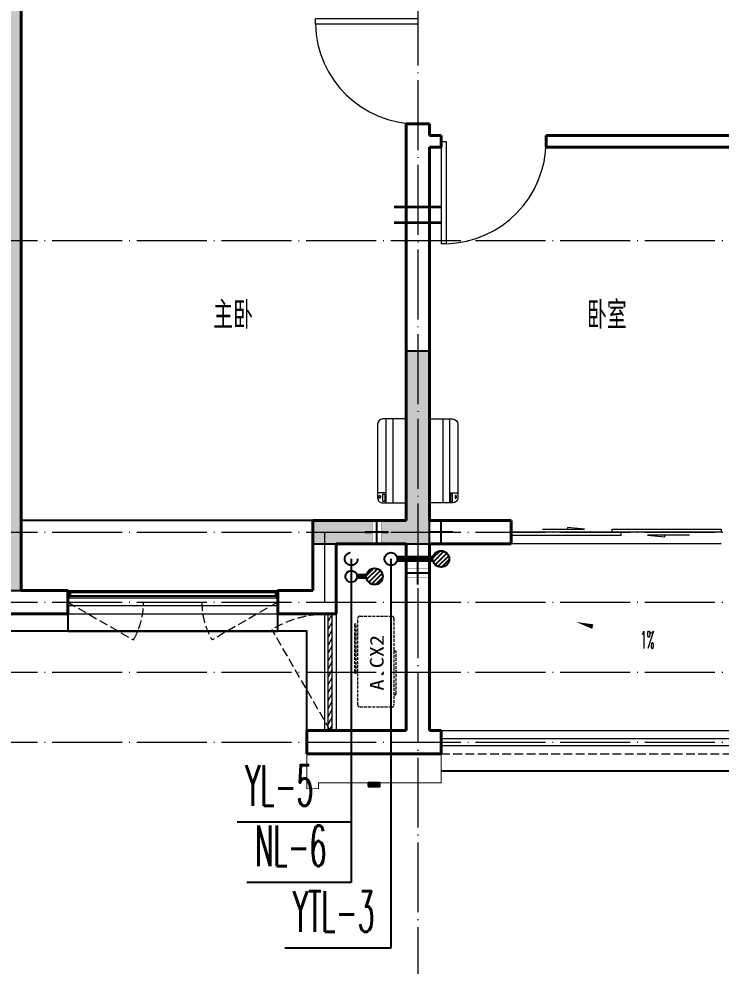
# Model space of a CAD drawing. Extents: x 27938 to 650306, y -92720 to 1524912.
# Drawn here: x 299599 to 305617, y 594028 to 602149 of the extents above; entities that cross this region are included whole.
import ezdxf

# ---------------------------------------------------------------- set-up
doc = ezdxf.new("R2010")
doc.units = 0
doc.header["$LTSCALE"] = 1000
doc.header["$MEASUREMENT"] = 0
doc.linetypes.add('DASH', pattern=[0.35, 0.25, -0.1])
doc.linetypes.add('DOTE', pattern=[2.42, 2, -0.2, 0.02, -0.2])
for name, color, linetype in [('3-栏杆1', 135, 'Continuous'), ('3.5方案汇报，与郭总、侯月琴确定户型_t8$0$2020.03.04 -1安徽标准化洋房户型(UA）_t8_t8$0$看线', 154, 'Continuous'), ('COLUMN', 9, 'Continuous'), ('DIM_凝结', 3, 'Continuous'), ('DIM_阳台', 132, 'Continuous'), ('DIM_雨水', 3, 'Continuous'), ('EQUIP_地漏', 7, 'Continuous'), ('PIPE-凝结', 150, 'N'), ('PIPE-阳台', 132, 'YT'), ('PUB_TEXT', 4, 'Continuous'), ('VALVE_不分区给水', 7, 'Continuous'), ('VPIPE-凝结', 150, 'Continuous'), ('VPIPE-阳台', 132, 'YT'), ('VPIPE-雨水', 4, 'DASH'), ('ZC', 6, 'Continuous'), ('保温', 6, 'Continuous'), ('机电标识类', 1, 'Continuous'), ('看线', 251, 'Continuous'), ('立面', 73, 'Continuous'), ('铝合金', 144, 'Continuous')]:
    doc.layers.add(name, color=color, linetype=linetype)
for name, color, linetype, lineweight in [('DOTE', 19, 'DOTE', 9), ('PUB_HATCH', 8, 'Continuous', 9), ('WALL', 9, 'Continuous', 40), ('WINDOW', 8, 'Continuous', 15), ('平面-排水沟', 86, 'Continuous', 15), ('平面-栏杆', 135, 'Continuous', 15), ('平面-看线', 45, 'Continuous', 15), ('平面-空调室内机', 176, 'Continuous', 9), ('平面-空调预留孔', 173, 'Continuous', 15), ('空调', 76, 'Continuous', 13)]:
    doc.layers.add(name, color=color, linetype=linetype, lineweight=lineweight)
doc.styles.add('_TCH_DIM', font='SIMPLEX.shx', dxfattribs={"width": 0.6, "oblique": 10, "bigfont": 'hztxt.shx'})
doc.styles.add('_TWT_SERIAL', font='simplex.shx', dxfattribs={"width": 0.6, "oblique": 10, "height": 3, "bigfont": 'aadri.shx'})
doc.styles.get("Standard").update_dxf_attribs({"font": 'gbenor.shx', "bigfont": 'gbcbig.shx'})
doc.styles.add('黑体', font='simhei.ttf')
doc.linetypes.add('N', pattern='A,3,-0.2,["N",Standard,S=0.25,R=0,X=-0.1,Y=-0.115],-0.2', length=3.4)
doc.linetypes.add('YT', pattern='A,3,-0.2,["YT",Standard,S=0.25,R=0,X=-0.1,Y=-0.115],-0.35', length=3.55)

# ---------------------------------------------------------------- blocks, each defined once
blk = doc.blocks.new('gdfgdgdgr')
at = {"layer": 'PUB_HATCH'}
blk.add_hatch(color=256, dxfattribs=at).paths.add_polyline_path([(507277.6, 521913.9), (507277.6, 521713.9), (508277.6, 521713.9), (508277.6, 523363.9), (508077.6, 523363.9), (508077.6, 521913.9)])
at = {"layer": 'COLUMN', "color": 8}
for p, q in [((508277.6, 523363.9), (508077.6, 523363.9)), ((508077.6, 523363.9), (508077.6, 521913.9)), ((508277.6, 521713.9), (508277.6, 523363.9)), ((507277.6, 521913.9), (507277.6, 521713.9)), ((508077.6, 521913.9), (507277.6, 521913.9)), ((507277.6, 521713.9), (508277.6, 521713.9))]:
    blk.add_line(p, q, dxfattribs=at)
blk = doc.blocks.new('ferre')
at = {"layer": '平面-空调预留孔', "color": 0, "linetype": 'DASH', "ltscale": 0.1}
for p, q in [((93392.7, 115403.5), (93392.7, 115393.5)), ((93765.6, 115393.5), (93765.6, 115403.5)), ((93402.7, 115383.5), (93755.6, 115383.5))]:
    blk.add_line(p, q, dxfattribs=at)
blk.add_lwpolyline([(93996.7, 115742.6), (93576.8, 115742.6), (93576.8, 115727.5), (93996.7, 115727.5)], close=True, dxfattribs=at)
blk.add_lwpolyline([(94045.9, 115403.5), (93305.9, 115403.5, -0.414214), (93285.9, 115423.5), (93285.9, 115693.5, -0.414214), (93305.9, 115713.5), (94045.9, 115713.5, -0.414214), (94065.9, 115693.5), (94065.9, 115423.5, -0.414214)], format="xyb", close=True, dxfattribs=at)
for centre, start, end in [((93402.7, 115393.5), 180, 270), ((93755.6, 115393.5), 270, 0)]:
    blk.add_arc(centre, 10, start, end, dxfattribs=at)
at = {"layer": '平面-空调预留孔', "color": 0, "linetype": 'DASH', "ltscale": 0.1, "style": '黑体', "width": 1.2}
blk.add_text('A.CX2', height=117.05, dxfattribs=at).set_placement((93428.3, 115492.1))
blk = doc.blocks.new('fergve')
at = {"layer": '平面-空调预留孔', "color": 8, "linetype": 'DASH', "ltscale": 0.1}
blk.add_blockref('ferre', (25670, -60415.8), dxfattribs=at)
blk = doc.blocks.new('dongkong')
at = {"color": 0}
blk.add_wipeout([(-603756, 210771), (-603756, 210570.8), (-603836, 210570.8), (-603836, 210771)], dxfattribs=at)
at = {"layer": '机电标识类', "color": 0, "linetype": 'DASH', "ltscale": 400}
for p, q in [((-603796, 210771), (-603796, 210570.8)), ((-603896, 210670.7), (-603696, 210670.7))]:
    blk.add_line(p, q, dxfattribs=at)
at = {"layer": '空调', "color": 0, "linetype": 'DASH', "const_width": 2}
blk.add_lwpolyline([(-603756, 210771), (-603756, 210570.8), (-603836, 210570.8), (-603836, 210771)], close=True, dxfattribs=at)
blk = doc.blocks.new('A$C001338C2')
at = {"color": 0}
for p, q in [((0, 249), (0, 22)), ((845, 304), (55, 304)), ((109, 215), (109, 304)), ((900, 22), (900, 249)), ((22, 0), (878, 0))]:
    blk.add_line(p, q, dxfattribs=at)
at = {"color": 0, "lineweight": 5}
for p, q in [((900, 215), (0, 215)), ((900, 143), (0, 143))]:
    blk.add_line(p, q, dxfattribs=at)
at = {"color": 0}
for points in [[(89, 226), (22, 226, -0.414214), (17, 232), (17, 243, -0.414214), (22, 249), (89, 249, -0.414214), (95, 243), (95, 232, -0.414214)], [(73, 275), (57, 275, -0.414214), (51, 281), (51, 283, -0.414214), (57, 289), (73, 289, -0.414214), (79, 283), (79, 281, -0.414214)]]:
    blk.add_lwpolyline(points, format="xyb", close=True, dxfattribs=at)
for centre, radius, start, end in [((55, 249), 55, 90, 180), ((845, 249), 55, 360, 90), ((22, 22), 22, 180, 270), ((878, 22), 22, 270, 360)]:
    blk.add_arc(centre, radius, start, end, dxfattribs=at)
blk = doc.blocks.new('A$C6C4C4DE5')
at = {"layer": '保温', "linetype": 'ByBlock', "ltscale": 10}
h = blk.add_hatch(dxfattribs=at)
h.set_pattern_fill('AR-HBONE', color=251, scale=55)
h.set_pattern_definition([(45, (-445516.58, -596648.81), (0, 47.4157523), [100.584, -33.528]), (135, (-445492.87, -596625.102), (3e-15, 47.4157523), [100.584, -33.528])])
edge = h.paths.add_edge_path()
edge.add_line((200, 5200), (200.1, 7800))
edge.add_line((200.1, 7800), (0.1, 7800))
edge.add_line((0.1, 7800), (0, 5200))
edge.add_line((0, 5200), (200, 5200))
h = blk.add_hatch(dxfattribs=at)
h.set_pattern_fill('AR-HBONE', color=251, scale=55)
h.set_pattern_definition([(45, (-445516.58, -596648.81), (0, 47.4157523), [100.584, -33.528]), (135, (-445492.87, -596625.102), (3e-15, 47.4157523), [100.584, -33.528])])
edge = h.paths.add_edge_path()
edge.add_line((900, 5000), (900, 5200))
edge.add_line((900, 5200), (-700, 5200))
edge.add_line((-700, 5200), (-700, 5000))
edge.add_line((-700, 5000), (900, 5000))
at = {"layer": '保温', "linetype": 'Continuous', "ltscale": 10}
h = blk.add_hatch(dxfattribs=at)
h.set_pattern_fill('HEX', color=251, scale=10, angle=90, style=0)
h.set_pattern_definition([(90, (-503782.47, -516048.461), (-16.49778, 1e-15), [9.525, -19.05]), (210, (-503782.47, -516048.461), (8.24889, -14.2874966), [9.525, -19.05]), (150, (-503782.47, -516038.936), (-8.24889, -14.2874966), [9.525, -19.05])])
edge = h.paths.add_edge_path()
edge.add_line((200, 5000), (0, 5000))
edge.add_line((0, 5000), (0.1, 0))
edge.add_line((0.1, 0), (200.1, 0))
edge.add_line((200.1, 0), (200, 5000))
at = {"layer": '保温', "color": 251, "linetype": 'ByBlock', "ltscale": 10}
for p, q in [((0, 7800), (200, 7800)), ((0, 5000), (200, 5000)), ((0, 0), (200, 0))]:
    blk.add_line(p, q, dxfattribs=at)
blk = doc.blocks.new('GDGDGRDGDGDR')
at = {"layer": 'DOTE', "linetype": 'DOTE', "ltscale": 0.3}
for p, q in [((303016.6, 602348.8), (303016.6, 593948.8)), ((270116.6, 600248.8), (328916.6, 600248.8)), ((270116.6, 597748.8), (328916.6, 597748.8)), ((302216.6, 597748.8), (302216.6, 597148.8)), ((270116.6, 597148.8), (328916.6, 597148.8)), ((270116.6, 596548.8), (328916.6, 596548.8)), ((270116.6, 595948.8), (328916.6, 595948.8))]:
    blk.add_line(p, q, dxfattribs=at)
blk = doc.blocks.new('$VALVE$00000533')
at = {"ltscale": 0.5, "const_width": 25}
for points in [[(-225, 75), (225, 75)], [(-225, -75), (225, -75)]]:
    blk.add_lwpolyline(points, dxfattribs=at)
blk = doc.blocks.new('A$C63B27F85')
at = {"layer": 'VALVE_不分区给水', "xscale": -0.8999999999999999, "yscale": -0.8999999999999999, "zscale": 0.8999999999999999}
blk.add_blockref('$VALVE$00000533', (30900, -10480), dxfattribs=at)
blk = doc.blocks.new('$WINLIB2D$00000001')
at = {"color": 0}
for points in [[(-0.5, 0.5), (-0.5, -0.5)], [(-0.5, 0.5), (0.5, 0.5)], [(0.5, -0.5), (0.5, 0.5)], [(0.5, 0.1667), (-0.5, 0.1667)], [(0.5, -0.1667), (-0.5, -0.1667)], [(-0.5, -0.5), (0.5, -0.5)]]:
    blk.add_lwpolyline(points, dxfattribs=at)
blk = doc.blocks.new('$DorLib2D$00000131')
at = {"color": 0, "linetype": 'Continuous'}
for p, q in [((0.15, 0.125), (0.2319, 0.1973)), ((0.2319, 0.1973), (0.2319, 0.125)), ((-0.5, 0.125), (-0.5, 0)), ((0.0192, 0.125), (-0.5, 0.125)), ((0.0192, 0), (0.0192, 0.125)), ((0.35, 0.125), (0.15, 0.125)), ((-0.5, 0), (0.0192, 0)), ((-0.024, 0), (0.5, 0)), ((-0.024, -0.125), (-0.024, 0)), ((0.5, 0), (0.5, -0.125)), ((-0.35, -0.125), (-0.15, -0.125)), ((-0.2319, -0.1973), (-0.2319, -0.125)), ((-0.15, -0.125), (-0.2319, -0.1973)), ((0.5, -0.125), (-0.024, -0.125))]:
    blk.add_line(p, q, dxfattribs=at)
blk = doc.blocks.new('$DorLib2D$00000001')
for p, q in [((0.45, 0.975), (0.5, 0.975)), ((0.45, 0), (0.45, 0.975)), ((0.5, 0), (0.5, 0.975)), ((0.5, 0), (0.45, 0))]:
    blk.add_line(p, q)
at = {"lineweight": 13}
blk.add_arc((0.475, 0), 0.975, 91.46928, 180, dxfattribs=at)
blk = doc.blocks.new('$WINLIB2D$00000039')
at = {"color": 0}
for points in [[(-0.5, 0.5), (-0.5, -0.5)], [(0.5, 0.5), (-0.5, 0.5)], [(0.5, -0.5), (0.5, 0.5)], [(-0.5, 0.1667), (0.5, 0.1667)], [(-0.3839, -0.1667), (-0.448, 0.1667)], [(-0.3159, -0.1667), (-0.38, 0.1667)], [(-0.2479, -0.1667), (-0.312, 0.1667)], [(-0.1799, -0.1667), (-0.244, 0.1667)], [(-0.1119, -0.1667), (-0.176, 0.1667)], [(-0.0439, -0.1667), (-0.108, 0.1667)], [(0.0241, -0.1667), (-0.04, 0.1667)], [(0.0921, -0.1667), (0.028, 0.1667)], [(0.16, -0.1667), (0.0959, 0.1667)], [(0.228, -0.1667), (0.1639, 0.1667)], [(0.296, -0.1667), (0.2319, 0.1667)], [(0.364, -0.1667), (0.2999, 0.1667)], [(0.432, -0.1667), (0.3679, 0.1667)], [(0.5, -0.1667), (0.4359, 0.1667)], [(-0.4519, -0.1667), (-0.5, 0.0836)], [(-0.5, -0.1667), (0.5, -0.1667)], [(0.5, -0.5), (-0.5, -0.5)]]:
    blk.add_lwpolyline(points, dxfattribs=at)
blk = doc.blocks.new('$TwtSys$00000141')
for p, q in [((-141, 12), (-15, 138)), ((-141, 12), (-15, 138)), ((-131, -53), (53, 131)), ((-131, -53), (53, 131)), ((-100, -100), (100, 100)), ((-100, -100), (100, 100)), ((-49, -131), (131, 49)), ((-49, -131), (131, 49)), ((17, -138), (138, -17)), ((17, -138), (138, -17))]:
    blk.add_line(p, q)
blk.add_circle((0, 0), 141)
blk.add_circle((0, 0), 141)

msp = doc.modelspace()

# ---------------------------------------------------------------- hatches: boundary and pattern name
at = {"layer": '立面'}
h = msp.add_hatch(dxfattribs=at)
h.set_pattern_fill('ANSI31', color=8, scale=2)
h.set_pattern_definition([(45, (-585634.0694, -199996.6543), (-2.24506403, 2.24506403), [])])
h.paths.add_polyline_path([(302591.2, 595568.8), (302691.2, 595568.8), (302691.2, 595598.8), (302591.2, 595598.8)])

# ---------------------------------------------------------------- linework, layer by layer
at = {"color": 8, "const_width": 8}
msp.add_lwpolyline([(302066.6, 595848.8), (302066.6, 595548.8), (302166.6, 595548.8), (302166.6, 595598.8), (303216.6, 595598.8), (303216.6, 595848.8)], dxfattribs=at)
at = {"layer": '3-栏杆1', "color": 8}
for p, q in [((300036.8, 597231), (300016.6, 597248.8)), ((300016.6, 597248.8), (300036.8, 597231)), ((300016.6, 597181.9), (300036.8, 597201.7)), ((301796.3, 597231), (300036.8, 597231)), ((300036.8, 597231), (300036.8, 597201.7)), ((300036.8, 597201.7), (301796.3, 597201.7)), ((301796.3, 597231), (301816.6, 597248.8)), ((301816.6, 597248.8), (301796.3, 597231)), ((301796.3, 597231), (301796.3, 597201.7)), ((301796.3, 597201.7), (301816.6, 597181.9)), ((301816.6, 597181.9), (301796.3, 597201.7))]:
    msp.add_line(p, q, dxfattribs=at)
at = {"layer": '3.5方案汇报，与郭总、侯月琴确定户型_t8$0$2020.03.04 -1安徽标准化洋房户型(UA）_t8_t8$0$看线', "color": 8, "ltscale": 10}
msp.add_line((302116.6, 597848.8), (299616.6, 597848.8), dxfattribs=at)
at = {"layer": 'DIM_凝结'}
for p, q in [((302446.6, 597368.8), (302446.6, 594743.5)), ((302446.6, 594743.5), (301551.9, 594743.5))]:
    msp.add_line(p, q, dxfattribs=at)
at = {"layer": 'DIM_阳台'}
for p, q in [((302786.6, 597518.8), (302786.6, 594181)), ((302786.6, 594181), (301877.4, 594181))]:
    msp.add_line(p, q, dxfattribs=at)
at = {"layer": 'DIM_雨水'}
for p, q in [((302446.6, 597518.8), (302446.6, 595261.7)), ((302446.6, 595261.7), (301468.3, 595261.7))]:
    msp.add_line(p, q, dxfattribs=at)
at = {"layer": 'PIPE-凝结', "const_width": 45}
msp.add_lwpolyline([(302496.6, 597368.8), (302576.1, 597368.8)], dxfattribs=at)
at = {"layer": 'VPIPE-凝结'}
msp.add_circle((302446.6, 597368.8), 50, dxfattribs=at)
at = {"layer": 'VPIPE-阳台'}
msp.add_circle((302786.6, 597518.8), 55, dxfattribs=at)
at = {"layer": 'VPIPE-雨水'}
msp.add_circle((302446.6, 597518.8), 55, dxfattribs=at)
at = {"layer": 'WALL', "color": 8}
for p, q in [((299616.6, 602248.8), (299616.6, 597248.8)), ((303116.6, 601248.8), (302916.6, 601248.8)), ((302916.6, 601248.8), (302916.6, 601048.8)), ((303116.6, 601148.8), (303116.6, 601248.8)), ((303216.6, 601148.8), (303116.6, 601148.8)), ((303216.6, 601048.8), (303216.6, 601148.8)), ((306216.6, 601148.8), (304116.6, 601148.8)), ((304116.6, 601148.8), (304116.6, 601048.8)), ((302916.6, 601048.8), (302916.6, 597848.8)), ((303116.6, 601048.8), (303216.6, 601048.8)), ((304116.6, 601048.8), (306116.6, 601048.8)), ((302116.6, 597848.8), (302116.6, 597248.8)), ((303816.6, 597648.8), (303816.6, 597848.8)), ((302316.6, 597648.8), (302316.6, 597148.8)), ((300016.6, 597248.8), (299616.6, 597248.8)), ((300016.6, 597048.8), (300016.6, 597248.8)), ((302116.6, 597248.8), (301816.6, 597248.8)), ((301816.6, 597248.8), (301816.6, 597048.8)), ((302316.6, 597048.8), (302316.6, 597148.8)), ((299516.6, 597048.8), (300016.6, 597048.8)), ((301816.6, 597048.8), (302216.6, 597048.8)), ((302216.6, 597048.8), (302316.6, 597048.8)), ((302216.6, 596048.8), (302066.6, 596048.8)), ((302066.6, 595848.8), (302066.6, 596048.8)), ((302216.6, 596048.8), (302316.6, 596048.8)), ((302916.6, 596048.8), (302316.6, 596048.8)), ((303216.6, 596048.8), (303116.6, 596048.8)), ((303216.6, 595848.8), (303216.6, 596048.8)), ((302216.6, 595848.8), (302066.6, 595848.8)), ((303016.6, 595848.8), (302216.6, 595848.8)), ((303216.6, 595848.8), (303016.6, 595848.8))]:
    msp.add_line(p, q, dxfattribs=at)
at = {"layer": 'WINDOW'}
msp.add_line((305616.6, 597648.8), (303816.6, 597648.8), dxfattribs=at)
at = {"layer": 'WINDOW', "color": 8, "linetype": 'DASH', "ltscale": 0.3}
for points in [[(300016.6, 597148.8), (300579.7, 596824.2, 0.131485), (300666.6, 597148.8)], [(301816.6, 597148.8), (301253.4, 596824.2, -0.131485), (301166.6, 597148.8)], [(302266.6, 596048.8), (301766.6, 596914.8, -0.131652), (302266.6, 597048.8)]]:
    msp.add_lwpolyline(points, format="xyb", dxfattribs=at)
at = {"layer": '平面-排水沟', "color": 8}
msp.add_lwpolyline([(304862.8, 596841.7, 0, 0, 0), (304372.7, 596978.8, 0, 40, 0), (304517.2, 596938.4, 0, 0, 0)], format="xyseb", dxfattribs=at)
at = {"layer": '平面-栏杆', "color": 8}
for p, q in [((303216.6, 595978.8), (309116.6, 595978.8)), ((303216.6, 595918.8), (309116.6, 595918.8))]:
    msp.add_line(p, q, dxfattribs=at)
at = {"layer": '平面-看线', "color": 8}
msp.add_line((303216.6, 596048.8), (309116.6, 596048.8), dxfattribs=at)
at = {"layer": '平面-看线', "color": 8, "linetype": 'DASH', "ltscale": 0.3}
msp.add_line((303216.6, 595848.8), (309116.6, 595848.8), dxfattribs=at)
at = {"layer": '看线', "color": 8, "ltscale": 0.5}
for points in [[(300016.6, 597048.8), (300016.6, 596898.8), (301816.6, 596898.8), (301816.6, 597048.8)], [(302066.6, 596048.8), (302066.6, 596898.8), (299516.6, 596898.8)], [(309116.6, 595698.8), (303216.6, 595698.8)]]:
    msp.add_lwpolyline(points, dxfattribs=at)
at = {"layer": '立面', "color": 8}
msp.add_lwpolyline([(302591.2, 595568.8), (302691.2, 595568.8), (302691.2, 595598.8), (302591.2, 595598.8)], close=True, dxfattribs=at)
at = {"layer": '铝合金', "color": 8}
msp.add_lwpolyline([(302591.2, 595568.8), (302691.2, 595568.8), (302691.2, 595598.8), (302591.2, 595598.8)], close=True, dxfattribs=at)

# ---------------------------------------------------------------- block references
at = {"color": 8}
for name, p in [('gdfgdgdgr', (-205160.8, 75935)), ('A$C6C4C4DE5', (299416.6, 597248.8))]:
    msp.add_blockref(name, p, dxfattribs=at)
at = {"layer": 'EQUIP_地漏', "xscale": 0.5, "yscale": 0.5, "zscale": 0.5, "rotation": 180.0000000000058}
msp.add_blockref('$TwtSys$00000141', (302646.6, 597368.8), dxfattribs=at)
at = {"layer": 'WINDOW'}
for name, p, xscale, yscale, zscale, rotation in [('$DorLib2D$00000001', (303016.6, 601698.8), -900, -900, -900, 270), ('$DorLib2D$00000001', (303666.6, 601098.8), -900, -900, -900, 1.247525101050602e-08), ('$DorLib2D$00000131', (304716.6, 597748.8), 1800, -200, 1800, 180), ('$WINLIB2D$00000001', (300916.6, 597148.8), -1800, 200, -1800, 180), ('$WINLIB2D$00000039', (302266.6, 596548.8), -1000, -100, -1000, 270)]:
    msp.add_blockref(name, p, dxfattribs=dict(at, xscale=xscale, yscale=yscale, zscale=zscale, rotation=rotation))
at = {"layer": 'ZC'}
msp.add_blockref('A$C63B27F85', (272116.6, 610948.8), dxfattribs=at)
at = {"layer": '平面-空调预留孔', "color": 8, "yscale": 0.800000000046565, "zscale": 0.800000000046565}
for p, xscale, rotation in [((302916.5, 597998.8), 0.800000000046565, 90.00000023343017), ((303116.7, 597998.8), -0.800000000046565, 269.9999997665698)]:
    msp.add_blockref('A$C001338C2', p, dxfattribs=dict(at, xscale=xscale, rotation=rotation))
at = {"layer": '平面-空调预留孔', "color": 8, "rotation": 90}
msp.add_blockref('fergve', (357800.7, 477292), dxfattribs=at)

# ---------------------------------------------------------------- texts
at = {"layer": 'DIM_凝结', "color": 7, "style": '_TWT_SERIAL', "width": 0.48}
msp.add_text('NL-6', height=350, dxfattribs=at).set_placement((301621.9, 594883.5))
at = {"layer": 'DIM_阳台', "color": 7, "style": '_TWT_SERIAL', "width": 0.48}
msp.add_text('YTL-3', height=350, dxfattribs=at).set_placement((301947.4, 594321))
at = {"layer": 'DIM_雨水', "color": 7, "style": '_TWT_SERIAL', "width": 0.48}
msp.add_text('YL-5', height=350, dxfattribs=at).set_placement((301538.3, 595401.7))
at = {"layer": 'PUB_TEXT', "color": 8}
for s, p in [('主卧', (301263.8, 599491.3)), ('卧室', (304467, 599491.3))]:
    msp.add_text(s, height=236.31, dxfattribs=at).set_placement(p)
at = {"layer": '平面-排水沟', "color": 8, "style": '_TCH_DIM', "width": 0.423529}
msp.add_text('1%', height=148.75, dxfattribs=at).set_placement((304925.5, 596749.8))

# ---------------------------------------------------------------- next in the draw order: block references
at = {"layer": '平面-空调室内机', "color": 8, "ltscale": 0.3, "xscale": -1, "rotation": 180}
msp.add_blockref('dongkong', (906462.5, 808419.6), dxfattribs=at)
at = {"layer": '平面-空调室内机', "color": 8, "ltscale": 0.3}
for p, rotation in [((-300579.5, 808419.6), 180), ((513687.3, 1201194.9), 89.99999999999999)]:
    msp.add_blockref('dongkong', p, dxfattribs=dict(at, rotation=rotation))

# ---------------------------------------------------------------- next in the draw order: linework, layer by layer
at = {"layer": 'PIPE-阳台', "const_width": 55}
msp.add_lwpolyline([(302841.6, 597518.8), (303146.1, 597518.8)], dxfattribs=at)
at = {"layer": 'WALL', "color": 8}
msp.add_line((302916.6, 597648.8), (302916.6, 596048.8), dxfattribs=at)

# ---------------------------------------------------------------- next in the draw order: block references
at = {"layer": 'EQUIP_地漏', "xscale": 0.5, "yscale": 0.5, "zscale": 0.5, "rotation": 180.000000000006}
msp.add_blockref('$TwtSys$00000141', (303216.6, 597518.8), dxfattribs=at)
at = {"layer": '平面-空调室内机', "color": 8, "ltscale": 0.3, "rotation": 180}
for p in [(-301129.6, 808419.6), (-300579.5, 808419.6)]:
    msp.add_blockref('dongkong', p, dxfattribs=at)

# ---------------------------------------------------------------- next in the draw order: linework, layer by layer
at = {"layer": 'WALL', "color": 8}
for p, q in [((303116.6, 601048.8), (303116.6, 597848.8)), ((302916.6, 597848.8), (302116.6, 597848.8)), ((303816.6, 597848.8), (303116.6, 597848.8)), ((302916.6, 597648.8), (302316.6, 597648.8)), ((303116.6, 597648.8), (303116.6, 596048.8)), ((303116.6, 597648.8), (303816.6, 597648.8))]:
    msp.add_line(p, q, dxfattribs=at)

# ---------------------------------------------------------------- next in the draw order: block references
msp.add_blockref('GDGDGRDGDGDR', (0, 0))

doc.saveas('drawing.dxf')
